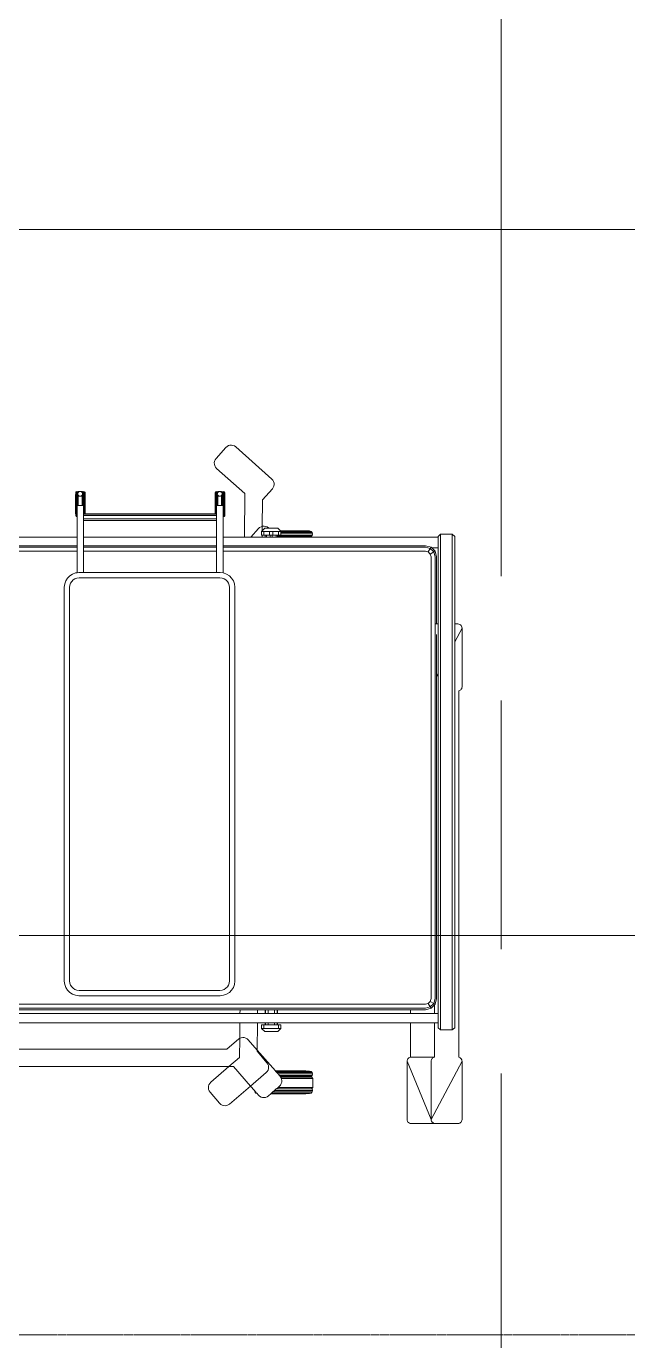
# Model space of a CAD drawing. Header units: millimetres. Extents: x -280308 to 6402717, y -14 to 2073074.
# Drawn here: x -32473 to -31167, y 553711 to 556564 of the extents above; entities that cross this region are included whole.
import ezdxf
from ezdxf.enums import TextEntityAlignment as Align

# ---------------------------------------------------------------- set-up
doc = ezdxf.new("R2010")
doc.units = ezdxf.units.MM
doc.linetypes.add('ACAD_ISO08W100', pattern=[36, 24, -3, 6, -3])
doc.linetypes.add('DASHED2', pattern=[0.375, 0.25, -0.125])
doc.layers.get('0').update_dxf_attribs({"lineweight": 0})
for name, color, linetype, lineweight in [('A-ANNOTATION', 144, 'Continuous', 0), ('A-FURN-EQPM', 177, 'Continuous', 0), ('A-Z22-T-Anno_Text', 152, 'Continuous', 9)]:
    doc.layers.add(name, color=color, linetype=linetype, lineweight=lineweight)
doc.layers.add('A-TEXT', color=254, linetype='Continuous')
doc.styles.get("Standard").update_dxf_attribs({"font": 'arial.ttf'})
doc.styles.add('TGF_A', font='arial.ttf')

# ---------------------------------------------------------------- blocks, each defined once
blk = doc.blocks.new('A$C872eac23')
at = {"color": 0, "linetype": 'ByBlock', "lineweight": -2}
for p, q in [((-0.4909, -2.1111), (-0.4909, -0.0817)), ((-0.4821, -2.1111), (-0.4821, -0.0817)), ((0.5013, -0.0817), (0.5013, -1.3546)), ((0.5101, -0.0817), (0.5101, -1.3546)), ((0.5133, -0.0817), (0.5133, -1.3546)), ((-0.5224, -0.4326), (-0.5224, -1.7081)), ((-0.5019, -0.4326), (-0.5019, -1.7083)), ((-0.4941, -0.4326), (-0.4941, -1.7084)), ((-0.6176, -0.543), (-0.6176, -1.6843)), ((0.5317, -1.3546), (0.5317, -1.1233)), ((-0.5795, -1.2092), (-0.5795, -1.6803)), ((-0.4603, -1.3447), (-0.4566, -1.3388)), ((-0.4566, -1.3388), (-0.4516, -1.3338)), ((-0.4516, -1.3338), (-0.4457, -1.3301)), ((-0.4457, -1.3301), (-0.439, -1.3277)), ((-0.4406, -1.3405), (-0.4444, -1.3429)), ((-0.4364, -1.3389), (-0.4406, -1.3405)), ((-0.439, -1.3277), (-0.4317, -1.3268)), ((-0.431, -1.3383), (-0.4364, -1.3389)), ((-0.4317, -1.3268), (0.4231, -1.3268)), ((0.4225, -1.3383), (-0.431, -1.3383)), ((0.4278, -1.3389), (0.4225, -1.3383)), ((0.4231, -1.3268), (0.4304, -1.3277)), ((0.432, -1.3405), (0.4278, -1.3389)), ((0.4304, -1.3277), (0.4371, -1.3301)), ((0.4358, -1.3429), (0.432, -1.3405)), ((0.4371, -1.3301), (0.443, -1.3338)), ((0.443, -1.3338), (0.448, -1.3388)), ((0.448, -1.3388), (0.4517, -1.3447)), ((-0.4636, -1.3587), (-0.4627, -1.3514)), ((-0.4636, -1.6652), (-0.4636, -1.3587)), ((-0.4627, -1.3514), (-0.4603, -1.3447)), ((-0.4514, -1.354), (-0.4521, -1.3593)), ((-0.4521, -1.3593), (-0.4521, -1.6646)), ((-0.4499, -1.3498), (-0.4514, -1.354)), ((-0.4475, -1.346), (-0.4499, -1.3498)), ((-0.4444, -1.3429), (-0.4475, -1.346)), ((0.4389, -1.346), (0.4358, -1.3429)), ((0.4413, -1.3498), (0.4389, -1.346)), ((0.4429, -1.354), (0.4413, -1.3498)), ((0.4435, -1.3593), (0.4429, -1.354)), ((0.4435, -1.6646), (0.4435, -1.3593)), ((0.4517, -1.3447), (0.4541, -1.3514)), ((0.4545, -1.3546), (0.4541, -1.3514)), ((0.4545, -1.3546), (0.455, -1.3587)), ((0.5013, -1.3546), (0.4545, -1.3546)), ((0.455, -1.3587), (0.455, -1.3687)), ((0.455, -1.6575), (0.455, -1.3687)), ((0.455, -1.3687), (0.5013, -1.3687)), ((0.5101, -1.3546), (0.5013, -1.3546)), ((0.5013, -1.6575), (0.5013, -1.3687)), ((0.5013, -1.3687), (0.5101, -1.3687)), ((0.5133, -1.3546), (0.5101, -1.3546)), ((0.5101, -1.6575), (0.5101, -1.3687)), ((0.5101, -1.3687), (0.5133, -1.3687)), ((0.5317, -1.3546), (0.5133, -1.3546)), ((0.5133, -1.6575), (0.5133, -1.3687)), ((0.5133, -1.3687), (0.5317, -1.3687)), ((0.5767, -1.3546), (0.5317, -1.3546)), ((0.5317, -1.6575), (0.5317, -1.3687)), ((0.5317, -1.3687), (0.5679, -1.3687)), ((0.5679, -1.3687), (0.5679, -1.6573)), ((0.5679, -1.3687), (0.5683, -1.3687)), ((0.5683, -1.3687), (0.5683, -1.6573)), ((0.5714, -1.3687), (0.5683, -1.3687)), ((0.5714, -1.3687), (0.5714, -1.6573)), ((0.5714, -1.3687), (0.5786, -1.3687)), ((0.577, -1.353), (0.5766, -1.3544)), ((0.5766, -1.3544), (0.5767, -1.3546)), ((0.5821, -1.3544), (0.5766, -1.3544)), ((0.582, -1.3546), (0.5767, -1.3546)), ((0.578, -1.352), (0.577, -1.353)), ((0.577, -1.353), (0.6302, -1.353)), ((0.5781, -1.352), (0.578, -1.352)), ((0.5793, -1.3517), (0.5781, -1.352)), ((0.5781, -1.352), (0.629, -1.352)), ((0.5786, -1.3687), (0.5786, -1.6573)), ((0.5786, -1.3687), (0.5818, -1.3687)), ((0.5828, -1.3517), (0.5793, -1.3517)), ((0.5818, -1.3687), (0.5818, -1.6573)), ((0.5818, -1.3687), (0.5822, -1.3687)), ((0.582, -1.3546), (0.5821, -1.3544)), ((0.5822, -1.3546), (0.582, -1.3546)), ((0.5821, -1.3544), (0.5822, -1.3544)), ((0.5822, -1.3544), (0.6306, -1.3543)), ((0.5822, -1.3544), (0.5822, -1.3546)), ((0.5822, -1.3546), (0.6005, -1.3546)), ((0.5822, -1.3697), (0.5822, -1.3687)), ((0.5822, -1.3687), (0.6005, -1.3687)), ((0.583, -1.3513), (0.5828, -1.3517)), ((0.5828, -1.3517), (0.6247, -1.3516)), ((0.6245, -1.3512), (0.583, -1.3513)), ((0.6005, -1.3546), (0.6005, -1.3557)), ((0.6005, -1.3557), (0.6005, -1.356)), ((0.6005, -1.3557), (0.6302, -1.3557)), ((0.6005, -1.356), (0.6005, -1.3572)), ((0.6005, -1.3572), (0.6005, -1.3654)), ((0.6189, -1.3572), (0.6005, -1.3572)), ((0.6005, -1.3654), (0.6005, -1.3667)), ((0.6189, -1.3654), (0.6005, -1.3654)), ((0.6005, -1.3667), (0.6005, -1.3669)), ((0.6005, -1.3667), (0.6253, -1.3667)), ((0.6005, -1.3669), (0.6005, -1.3673)), ((0.6005, -1.3669), (0.6253, -1.3669)), ((0.6005, -1.3673), (0.629, -1.3672)), ((0.6005, -1.3673), (0.6005, -1.3683)), ((0.6005, -1.3683), (0.6302, -1.3682)), ((0.6005, -1.3683), (0.6005, -1.3687)), ((0.6085, -1.3559), (0.6099, -1.3559)), ((0.6129, -1.3559), (0.6149, -1.3559)), ((0.617, -1.3559), (0.6191, -1.3559)), ((0.6189, -1.3572), (0.6227, -1.3571)), ((0.6228, -1.3655), (0.6189, -1.3654)), ((0.6271, -1.3559), (0.6205, -1.3559)), ((0.6205, -1.3613), (0.6206, -1.3603)), ((0.6206, -1.3623), (0.6205, -1.3613)), ((0.6206, -1.3603), (0.6209, -1.3593)), ((0.6209, -1.3633), (0.6206, -1.3623)), ((0.6209, -1.3593), (0.6214, -1.3584)), ((0.6214, -1.3642), (0.6209, -1.3633)), ((0.6214, -1.3584), (0.622, -1.3576)), ((0.6221, -1.3649), (0.6214, -1.3642)), ((0.622, -1.3576), (0.6227, -1.3571)), ((0.6228, -1.3655), (0.6221, -1.3649)), ((0.6227, -1.3571), (0.6228, -1.357)), ((0.6228, -1.357), (0.6237, -1.3565)), ((0.6228, -1.3656), (0.6228, -1.3655)), ((0.6237, -1.3661), (0.6228, -1.3656)), ((0.6237, -1.3565), (0.6247, -1.3562)), ((0.6247, -1.3663), (0.6237, -1.3661)), ((0.6247, -1.3516), (0.6245, -1.3512)), ((0.6247, -1.3516), (0.6277, -1.3516)), ((0.6247, -1.3562), (0.6257, -1.3561)), ((0.6257, -1.3664), (0.6247, -1.3663)), ((0.6253, -1.3667), (0.6253, -1.3669)), ((0.6253, -1.3667), (0.6301, -1.3667)), ((0.6253, -1.3669), (0.6278, -1.3669)), ((0.6257, -1.3561), (0.6267, -1.3562)), ((0.6257, -1.3561), (0.6257, -1.3561)), ((0.6257, -1.3664), (0.6267, -1.3663)), ((0.6267, -1.3562), (0.6277, -1.3565)), ((0.6277, -1.3661), (0.6267, -1.3663)), ((0.6287, -1.3559), (0.6275, -1.3559)), ((0.6277, -1.3516), (0.6278, -1.3516)), ((0.6277, -1.3516), (0.6277, -1.3516)), ((0.6277, -1.3565), (0.6286, -1.357)), ((0.6286, -1.3656), (0.6277, -1.3661)), ((0.6278, -1.3516), (0.629, -1.352)), ((0.6278, -1.3669), (0.629, -1.3672)), ((0.6288, -1.3572), (0.6286, -1.357)), ((0.6286, -1.3656), (0.6289, -1.3654)), ((0.6288, -1.3654), (0.6286, -1.3656)), ((0.6288, -1.3572), (0.6289, -1.3572)), ((0.6288, -1.3572), (0.6293, -1.3576)), ((0.6294, -1.3649), (0.6288, -1.3654)), ((0.6288, -1.3654), (0.6289, -1.3654)), ((0.6289, -1.3572), (0.6293, -1.3576)), ((0.6289, -1.3572), (0.631, -1.3572)), ((0.6289, -1.3654), (0.6304, -1.3654)), ((0.629, -1.352), (0.6292, -1.352)), ((0.629, -1.3672), (0.6292, -1.3672)), ((0.6291, -1.3559), (0.6297, -1.3559)), ((0.6292, -1.352), (0.6302, -1.353)), ((0.6292, -1.3672), (0.6302, -1.3682)), ((0.6293, -1.3576), (0.63, -1.3584)), ((0.63, -1.3641), (0.6294, -1.3649)), ((0.63, -1.3559), (0.6298, -1.3559)), ((0.6302, -1.3557), (0.63, -1.3559)), ((0.6301, -1.3559), (0.63, -1.3559)), ((0.6305, -1.3593), (0.63, -1.3584)), ((0.6305, -1.3633), (0.63, -1.3641)), ((0.631, -1.3572), (0.6301, -1.3559)), ((0.631, -1.3654), (0.6301, -1.3667)), ((0.6302, -1.353), (0.6306, -1.3543)), ((0.6306, -1.3543), (0.6302, -1.3557)), ((0.6302, -1.3682), (0.6306, -1.3696)), ((0.631, -1.3654), (0.6304, -1.3654)), ((0.6308, -1.3603), (0.6305, -1.3593)), ((0.6308, -1.3623), (0.6305, -1.3633)), ((0.6309, -1.3613), (0.6308, -1.3603)), ((0.6308, -1.3623), (0.6309, -1.3613)), ((0.631, -1.3572), (0.631, -1.3654)), ((0.5822, -1.3697), (0.6306, -1.3696)), ((0.5822, -1.3711), (0.5822, -1.3697)), ((0.5822, -1.3711), (0.6302, -1.371)), ((0.5822, -1.3721), (0.5822, -1.3711)), ((0.5822, -1.3721), (0.6291, -1.372)), ((0.5822, -1.3724), (0.5822, -1.3721)), ((0.5822, -1.6547), (0.5822, -1.3724)), ((0.5822, -1.3724), (0.583, -1.3724)), ((0.583, -1.3724), (0.583, -1.3725)), ((0.6246, -1.3724), (0.583, -1.3724)), ((0.583, -1.3725), (0.6245, -1.3725)), ((0.6246, -1.3724), (0.6245, -1.3725)), ((0.6246, -1.3724), (0.6277, -1.3724)), ((0.6278, -1.3723), (0.6277, -1.3724)), ((0.6279, -1.3724), (0.6278, -1.3723)), ((0.6291, -1.372), (0.6279, -1.3724)), ((0.6291, -1.372), (0.6292, -1.372)), ((0.6302, -1.371), (0.6292, -1.372)), ((0.6306, -1.3696), (0.6302, -1.371)), ((-0.6972, -1.664), (-0.673, -1.6432)), ((-0.673, -1.6432), (-0.6701, -1.6413)), ((-0.6701, -1.6413), (-0.6669, -1.64)), ((-0.6669, -1.64), (-0.6636, -1.6396)), ((-0.6636, -1.6396), (-0.6602, -1.6398)), ((-0.6602, -1.6398), (-0.657, -1.6408)), ((-0.657, -1.6408), (-0.654, -1.6425)), ((-0.654, -1.6425), (-0.6514, -1.6449)), ((-0.6514, -1.6449), (-0.6176, -1.6843)), ((0.5822, -1.655), (0.5822, -1.6547)), ((0.5822, -1.6547), (0.5828, -1.6547)), ((0.583, -1.6543), (0.5828, -1.6547)), ((0.5828, -1.6547), (0.6247, -1.6546)), ((0.6245, -1.6542), (0.583, -1.6543)), ((0.6247, -1.6546), (0.6245, -1.6542)), ((0.6247, -1.6546), (0.6277, -1.6546)), ((0.6277, -1.6546), (0.6278, -1.6546)), ((0.6277, -1.6546), (0.6277, -1.6546)), ((0.6278, -1.6546), (0.629, -1.655)), ((0.6837, -1.6552), (0.6867, -1.6536)), ((0.6867, -1.6536), (0.69, -1.6527)), ((0.69, -1.6527), (0.6933, -1.6525)), ((0.6933, -1.6525), (0.6967, -1.653)), ((0.6967, -1.653), (0.6999, -1.6543)), ((0.6999, -1.6543), (0.7028, -1.6563)), ((-0.7025, -1.6761), (-0.7023, -1.6728)), ((-0.702, -1.6794), (-0.7025, -1.6761)), ((-0.7023, -1.6728), (-0.7013, -1.6695)), ((-0.7008, -1.6827), (-0.702, -1.6794)), ((-0.7013, -1.6695), (-0.6996, -1.6665)), ((-0.6988, -1.6856), (-0.7008, -1.6827)), ((-0.6996, -1.6665), (-0.6972, -1.664)), ((-0.5795, -1.6803), (-0.5794, -1.6804)), ((-0.5794, -1.6804), (-0.5793, -1.6805)), ((-0.5794, -1.6804), (-0.5794, -1.6804)), ((-0.5793, -1.6805), (-0.5792, -1.6806)), ((-0.5792, -1.6806), (-0.5791, -1.6807)), ((-0.5792, -1.6806), (-0.5792, -1.6806)), ((-0.5791, -1.6807), (-0.5581, -1.7047)), ((-0.5791, -1.6807), (-0.5791, -1.6807)), ((-0.4627, -1.6725), (-0.4636, -1.6652)), ((-0.4603, -1.6793), (-0.4627, -1.6725)), ((-0.4566, -1.6852), (-0.4603, -1.6793)), ((-0.4521, -1.6646), (-0.4514, -1.6699)), ((-0.4514, -1.6699), (-0.4499, -1.6742)), ((-0.4499, -1.6742), (-0.4475, -1.6779)), ((-0.4475, -1.6779), (-0.4444, -1.6811)), ((-0.4444, -1.6811), (-0.4406, -1.6835)), ((0.432, -1.6835), (0.4358, -1.6811)), ((0.4358, -1.6811), (0.4389, -1.6779)), ((0.4389, -1.6779), (0.4413, -1.6742)), ((0.4413, -1.6742), (0.4429, -1.6699)), ((0.4429, -1.6699), (0.4435, -1.6646)), ((0.4517, -1.6793), (0.448, -1.6852)), ((0.4541, -1.6725), (0.4517, -1.6793)), ((0.4541, -1.6725), (0.4542, -1.6716)), ((0.455, -1.6652), (0.4542, -1.6716)), ((0.4542, -1.6716), (0.5013, -1.6716)), ((0.455, -1.6575), (0.455, -1.6652)), ((0.5013, -1.6575), (0.455, -1.6575)), ((0.5101, -1.6575), (0.5013, -1.6575)), ((0.5013, -2.1111), (0.5013, -1.6716)), ((0.5013, -1.6716), (0.5101, -1.6716)), ((0.5133, -1.6575), (0.5101, -1.6575)), ((0.5101, -2.1111), (0.5101, -1.6716)), ((0.5101, -1.6716), (0.5133, -1.6716)), ((0.5317, -1.6575), (0.5133, -1.6575)), ((0.5133, -2.1111), (0.5133, -1.6716)), ((0.5133, -1.6716), (0.5317, -1.6716)), ((0.5766, -1.6575), (0.5317, -1.6575)), ((0.5317, -1.7181), (0.5317, -1.6716)), ((0.5769, -1.6716), (0.5317, -1.6716)), ((0.5679, -1.6573), (0.5683, -1.6573)), ((0.5714, -1.6573), (0.5683, -1.6573)), ((0.5714, -1.6573), (0.5766, -1.6573)), ((0.5766, -1.6573), (0.5766, -1.6574)), ((0.5766, -1.6573), (0.5786, -1.6573)), ((0.5766, -1.6574), (0.5766, -1.6575)), ((0.5766, -1.6574), (0.5821, -1.6574)), ((0.5821, -1.6575), (0.5766, -1.6575)), ((0.5769, -1.6716), (0.5766, -1.6727)), ((0.5766, -1.6727), (0.6306, -1.6726)), ((0.5766, -1.6727), (0.577, -1.6741)), ((0.5769, -1.6716), (0.6005, -1.6716)), ((0.577, -1.6741), (0.6302, -1.674)), ((0.577, -1.6741), (0.578, -1.6751)), ((0.5782, -1.6751), (0.578, -1.6751)), ((0.5782, -1.6751), (0.6291, -1.675)), ((0.5782, -1.6751), (0.5794, -1.6754)), ((0.5818, -1.6573), (0.5786, -1.6573)), ((0.5794, -1.6754), (0.583, -1.6754)), ((0.5818, -1.6573), (0.5822, -1.6573)), ((0.5821, -1.6575), (0.5821, -1.6574)), ((0.5821, -1.6574), (0.5822, -1.6574)), ((0.5822, -1.6575), (0.5821, -1.6575)), ((0.5822, -1.656), (0.5822, -1.655)), ((0.5822, -1.655), (0.629, -1.655)), ((0.5822, -1.6573), (0.5822, -1.656)), ((0.5822, -1.656), (0.6302, -1.656)), ((0.5822, -1.6574), (0.6306, -1.6573)), ((0.5822, -1.6574), (0.5822, -1.6575)), ((0.5822, -1.6575), (0.6005, -1.6575)), ((0.583, -1.6754), (0.583, -1.6756)), ((0.583, -1.6754), (0.6246, -1.6754)), ((0.583, -1.6756), (0.6245, -1.6755)), ((0.6005, -1.6575), (0.6005, -1.6587)), ((0.6005, -1.6587), (0.6005, -1.659)), ((0.6005, -1.6587), (0.6302, -1.6587)), ((0.6005, -1.659), (0.6005, -1.6602)), ((0.6005, -1.6602), (0.6005, -1.6685)), ((0.6189, -1.6602), (0.6005, -1.6602)), ((0.6189, -1.6684), (0.6005, -1.6685)), ((0.6005, -1.6685), (0.6005, -1.6697)), ((0.6005, -1.6697), (0.6005, -1.6699)), ((0.6005, -1.6697), (0.6253, -1.6697)), ((0.6005, -1.6699), (0.6005, -1.6703)), ((0.6005, -1.6699), (0.6253, -1.6699)), ((0.6005, -1.6703), (0.6005, -1.6713)), ((0.6005, -1.6703), (0.629, -1.6703)), ((0.6005, -1.6713), (0.6005, -1.6716)), ((0.6005, -1.6713), (0.6302, -1.6713)), ((0.6085, -1.659), (0.6099, -1.659)), ((0.6129, -1.659), (0.6149, -1.659)), ((0.617, -1.6589), (0.6191, -1.6589)), ((0.6189, -1.6602), (0.6227, -1.6601)), ((0.6228, -1.6685), (0.6189, -1.6684)), ((0.6271, -1.6589), (0.6205, -1.6589)), ((0.6205, -1.6643), (0.6206, -1.6633)), ((0.6206, -1.6653), (0.6205, -1.6643)), ((0.6206, -1.6633), (0.6209, -1.6623)), ((0.6209, -1.6663), (0.6206, -1.6653)), ((0.6209, -1.6623), (0.6214, -1.6614)), ((0.6214, -1.6672), (0.6209, -1.6663)), ((0.6214, -1.6614), (0.622, -1.6606)), ((0.6221, -1.668), (0.6214, -1.6672)), ((0.622, -1.6606), (0.6227, -1.6601)), ((0.6228, -1.6685), (0.6221, -1.668)), ((0.6227, -1.6601), (0.6228, -1.66)), ((0.6228, -1.66), (0.6237, -1.6595)), ((0.6228, -1.6686), (0.6228, -1.6685)), ((0.6237, -1.6691), (0.6228, -1.6686)), ((0.6237, -1.6595), (0.6247, -1.6592)), ((0.6247, -1.6694), (0.6237, -1.6691)), ((0.6246, -1.6754), (0.6245, -1.6755)), ((0.6246, -1.6754), (0.6279, -1.6754)), ((0.6247, -1.6592), (0.6257, -1.6591)), ((0.6257, -1.6695), (0.6247, -1.6694)), ((0.6253, -1.6697), (0.6253, -1.6699)), ((0.6253, -1.6697), (0.6301, -1.6697)), ((0.6253, -1.6699), (0.6277, -1.6699)), ((0.6257, -1.6591), (0.6267, -1.6592)), ((0.6257, -1.6591), (0.6257, -1.6591)), ((0.6257, -1.6695), (0.6267, -1.6694)), ((0.6263, -1.719), (0.6811, -1.6576)), ((0.6267, -1.6592), (0.6277, -1.6595)), ((0.6277, -1.6691), (0.6267, -1.6694)), ((0.6287, -1.6589), (0.6275, -1.6589)), ((0.6277, -1.6595), (0.6286, -1.66)), ((0.6286, -1.6686), (0.6277, -1.6691)), ((0.6278, -1.6699), (0.6277, -1.6699)), ((0.6278, -1.6699), (0.6278, -1.6699)), ((0.6278, -1.6699), (0.629, -1.6703)), ((0.6291, -1.675), (0.6279, -1.6754)), ((0.6288, -1.6602), (0.6286, -1.66)), ((0.6286, -1.6686), (0.6289, -1.6684)), ((0.6288, -1.6684), (0.6286, -1.6686)), ((0.6288, -1.6602), (0.6289, -1.6602)), ((0.6288, -1.6602), (0.6293, -1.6606)), ((0.6294, -1.6679), (0.6288, -1.6684)), ((0.6288, -1.6684), (0.6289, -1.6684)), ((0.6289, -1.6602), (0.6293, -1.6606)), ((0.6289, -1.6602), (0.631, -1.6602)), ((0.6289, -1.6684), (0.6304, -1.6684)), ((0.6292, -1.655), (0.629, -1.655)), ((0.629, -1.6703), (0.6292, -1.6703)), ((0.6291, -1.6589), (0.6297, -1.6589)), ((0.6292, -1.675), (0.6291, -1.675)), ((0.6292, -1.655), (0.6302, -1.656)), ((0.6292, -1.6703), (0.6302, -1.6713)), ((0.6302, -1.674), (0.6292, -1.675)), ((0.6293, -1.6606), (0.63, -1.6614)), ((0.63, -1.6672), (0.6294, -1.6679)), ((0.63, -1.6589), (0.6298, -1.6589)), ((0.6302, -1.6587), (0.63, -1.6589)), ((0.6301, -1.6589), (0.63, -1.6589)), ((0.6305, -1.6623), (0.63, -1.6614)), ((0.6305, -1.6663), (0.63, -1.6672)), ((0.631, -1.6602), (0.6301, -1.6589)), ((0.631, -1.6684), (0.6301, -1.6697)), ((0.6302, -1.656), (0.6306, -1.6573)), ((0.6306, -1.6573), (0.6302, -1.6587)), ((0.6302, -1.6713), (0.6306, -1.6726)), ((0.6306, -1.6726), (0.6302, -1.674)), ((0.631, -1.6684), (0.6304, -1.6684)), ((0.6308, -1.6633), (0.6305, -1.6623)), ((0.6308, -1.6653), (0.6305, -1.6663)), ((0.6309, -1.6643), (0.6308, -1.6633)), ((0.6308, -1.6653), (0.6309, -1.6643)), ((0.631, -1.6602), (0.631, -1.6684)), ((0.6811, -1.6576), (0.6837, -1.6552)), ((0.7028, -1.6563), (0.7265, -1.6775)), ((0.7265, -1.6775), (0.7288, -1.6801)), ((0.7288, -1.6801), (0.7305, -1.6831)), ((0.7305, -1.6831), (0.7314, -1.6864)), ((-0.6598, -1.731), (-0.6988, -1.6856)), ((-0.6598, -1.731), (-0.6176, -1.6941)), ((-0.6176, -1.6843), (-0.5978, -1.7074)), ((-0.6176, -1.6941), (-0.6176, -1.6843)), ((-0.5978, -1.7074), (-0.556, -1.7078)), ((-0.5581, -1.7047), (-0.5561, -1.7076)), ((-0.5561, -1.7076), (-0.556, -1.7078)), ((-0.5224, -1.7081), (-0.556, -1.7078)), ((-0.556, -1.7078), (-0.5549, -1.7108)), ((-0.5549, -1.7108), (-0.5544, -1.7141)), ((-0.5224, -1.7081), (-0.5224, -1.7462)), ((-0.5019, -1.7083), (-0.4941, -1.7084)), ((-0.5019, -1.7083), (-0.5019, -1.7464)), ((-0.4941, -1.7084), (-0.4941, -1.7465)), ((-0.4516, -1.6901), (-0.4566, -1.6852)), ((-0.4457, -1.6939), (-0.4516, -1.6901)), ((-0.439, -1.6963), (-0.4457, -1.6939)), ((-0.4406, -1.6835), (-0.4364, -1.685)), ((-0.4317, -1.6971), (-0.439, -1.6963)), ((-0.4364, -1.685), (-0.431, -1.6856)), ((0.4231, -1.6971), (-0.4317, -1.6971)), ((-0.431, -1.6856), (0.4225, -1.6856)), ((0.4225, -1.6856), (0.4278, -1.685)), ((0.4304, -1.6963), (0.4231, -1.6971)), ((0.4278, -1.685), (0.432, -1.6835)), ((0.4371, -1.6939), (0.4304, -1.6963)), ((0.443, -1.6901), (0.4371, -1.6939)), ((0.448, -1.6852), (0.443, -1.6901)), ((0.7277, -1.6992), (0.658, -1.7773)), ((0.7298, -1.6963), (0.7277, -1.6992)), ((0.7311, -1.6931), (0.7298, -1.6963)), ((0.7316, -1.6898), (0.7311, -1.6931)), ((0.7314, -1.6864), (0.7316, -1.6898)), ((-0.6749, -1.7426), (-0.6726, -1.7403)), ((-0.6726, -1.7403), (-0.6695, -1.7395)), ((-0.6726, -1.7421), (-0.6695, -1.7395)), ((-0.6726, -1.7403), (-0.6726, -1.7421)), ((-0.6695, -1.7395), (-0.6598, -1.731)), ((-0.6306, -1.7651), (-0.6598, -1.731)), ((-0.5596, -1.7263), (-0.5817, -1.7456)), ((-0.5572, -1.7237), (-0.5596, -1.7263)), ((-0.5555, -1.7207), (-0.5572, -1.7237)), ((-0.5546, -1.7175), (-0.5555, -1.7207)), ((-0.5544, -1.7141), (-0.5546, -1.7175)), ((0.5317, -1.7181), (0.6263, -1.719)), ((0.5317, -1.7319), (0.5317, -1.7181)), ((0.5317, -1.7319), (0.5504, -1.7483)), ((0.5317, -1.7563), (0.5317, -1.7319)), ((-0.6848, -1.7605), (-0.6846, -1.7571)), ((-0.6843, -1.7638), (-0.6848, -1.7605)), ((-0.6846, -1.7571), (-0.6836, -1.7539)), ((-0.683, -1.767), (-0.6843, -1.7638)), ((-0.6836, -1.7539), (-0.6819, -1.7509)), ((-0.681, -1.7699), (-0.683, -1.767)), ((-0.6819, -1.7509), (-0.6796, -1.7483)), ((-0.6796, -1.7483), (-0.6754, -1.7447)), ((-0.6754, -1.7447), (-0.6749, -1.7426)), ((-0.6754, -1.7447), (-0.6749, -1.7442)), ((-0.6749, -1.7442), (-0.6726, -1.7421)), ((-0.6749, -1.7426), (-0.6749, -1.7442)), ((-0.628, -1.7675), (-0.6306, -1.7651)), ((-0.625, -1.7692), (-0.628, -1.7675)), ((-0.5817, -1.7456), (-0.6268, -1.7851)), ((-0.6119, -1.7687), (-0.6151, -1.77)), ((-0.609, -1.7667), (-0.6119, -1.7687)), ((-0.5848, -1.746), (-0.609, -1.7667)), ((-0.5847, -1.7459), (-0.5848, -1.746)), ((-0.5848, -1.746), (-0.5848, -1.746)), ((-0.5846, -1.7458), (-0.5847, -1.7459)), ((-0.5847, -1.7459), (-0.5847, -1.7459)), ((-0.5845, -1.7457), (-0.5846, -1.7458)), ((-0.5844, -1.7456), (-0.5845, -1.7457)), ((-0.5845, -1.7457), (-0.5845, -1.7457)), ((-0.5817, -1.7456), (-0.5844, -1.7456)), ((-0.5817, -1.7456), (-0.5224, -1.7462)), ((-0.5348, -1.7551), (-0.5416, -1.762)), ((-0.5416, -1.762), (-0.5416, -1.7903)), ((-0.5267, -1.7551), (-0.5348, -1.7551)), ((-0.5348, -1.7551), (-0.5348, -1.76)), ((-0.5267, -1.76), (-0.5348, -1.76)), ((-0.5348, -1.76), (-0.5348, -1.7922)), ((-0.5267, -1.7551), (-0.5267, -1.76)), ((-0.5267, -1.7626), (-0.5267, -1.76)), ((-0.5224, -1.7626), (-0.5267, -1.7626)), ((-0.5267, -1.7626), (-0.5267, -1.7634)), ((-0.5267, -1.7634), (-0.5224, -1.7634)), ((-0.5267, -1.7694), (-0.5267, -1.7634)), ((-0.5224, -1.7462), (-0.5224, -1.7626)), ((-0.5224, -1.7626), (-0.5224, -1.7634)), ((-0.5224, -1.7634), (-0.5224, -1.7694)), ((-0.5019, -1.7464), (-0.4941, -1.7465)), ((-0.5019, -1.7464), (-0.5019, -1.7626)), ((-0.4941, -1.7626), (-0.5019, -1.7626)), ((-0.5019, -1.7634), (-0.5019, -1.7626)), ((-0.5019, -1.7634), (-0.4941, -1.7634)), ((-0.5019, -1.7694), (-0.5019, -1.7634)), ((-0.4941, -1.7465), (-0.4941, -1.7626)), ((-0.4941, -1.7626), (-0.4941, -1.7634)), ((-0.4941, -1.7634), (-0.4941, -1.7694)), ((0.5363, -1.7563), (0.5317, -1.7563)), ((0.5317, -1.7626), (0.5317, -1.7563)), ((0.5363, -1.7626), (0.5317, -1.7626)), ((0.5317, -1.7658), (0.5317, -1.7626)), ((0.5317, -1.7658), (0.5363, -1.7658)), ((0.5317, -1.7738), (0.5317, -1.7658)), ((0.5444, -1.7551), (0.5363, -1.7551)), ((0.5363, -1.7563), (0.5363, -1.7551)), ((0.5363, -1.76), (0.5363, -1.7563)), ((0.5363, -1.76), (0.5363, -1.7626)), ((0.5363, -1.76), (0.5444, -1.76)), ((0.5363, -1.7626), (0.5363, -1.7658)), ((0.5363, -1.7725), (0.5363, -1.7658)), ((0.5456, -1.7564), (0.5444, -1.7551)), ((0.5444, -1.7551), (0.5444, -1.76)), ((0.5444, -1.76), (0.5444, -1.7725)), ((0.5511, -1.762), (0.5456, -1.7564)), ((0.5552, -1.7565), (0.5456, -1.7564)), ((0.5504, -1.7483), (0.5528, -1.7509)), ((0.5511, -1.7708), (0.5511, -1.762)), ((0.5539, -1.767), (0.5519, -1.7699)), ((0.5528, -1.7509), (0.5545, -1.7539)), ((0.5551, -1.7638), (0.5539, -1.767)), ((0.5545, -1.7539), (0.5552, -1.7565)), ((0.5556, -1.7605), (0.5551, -1.7638)), ((0.5552, -1.7565), (0.6122, -1.757)), ((0.5552, -1.7565), (0.5554, -1.7571)), ((0.5554, -1.7571), (0.5556, -1.7605)), ((0.6122, -1.757), (0.6126, -1.7574)), ((0.6364, -1.7786), (0.6126, -1.7574)), ((-0.6766, -1.775), (-0.681, -1.7699)), ((-0.6758, -1.7759), (-0.6766, -1.775)), ((-0.6766, -1.775), (-0.6766, -1.851)), ((-0.6749, -1.7769), (-0.6758, -1.7759)), ((-0.6758, -1.8514), (-0.6758, -1.7759)), ((-0.6726, -1.7796), (-0.6749, -1.7769)), ((-0.6749, -1.8627), (-0.6749, -1.7769)), ((-0.6693, -1.7833), (-0.6726, -1.7796)), ((-0.6726, -1.8651), (-0.6726, -1.7796)), ((-0.6661, -1.7869), (-0.6693, -1.7833)), ((-0.6693, -1.7833), (-0.6693, -1.866)), ((-0.6656, -1.7875), (-0.6661, -1.7869)), ((-0.6661, -1.7869), (-0.6661, -1.8651)), ((-0.6627, -1.7909), (-0.6656, -1.7875)), ((-0.6656, -1.7912), (-0.6656, -1.7878)), ((-0.6601, -1.7938), (-0.6627, -1.7909)), ((-0.6627, -1.7909), (-0.6627, -1.8661)), ((-0.6575, -1.7962), (-0.6601, -1.7938)), ((-0.6545, -1.7979), (-0.6575, -1.7962)), ((-0.6414, -1.7973), (-0.6434, -1.7981)), ((-0.6404, -1.7967), (-0.6414, -1.7973)), ((-0.6399, -1.7963), (-0.6404, -1.7967)), ((-0.6404, -1.8528), (-0.6404, -1.7967)), ((-0.6391, -1.7957), (-0.6399, -1.7963)), ((-0.6399, -1.8528), (-0.6399, -1.7963)), ((-0.6384, -1.7953), (-0.6391, -1.7957)), ((-0.6391, -1.8627), (-0.6391, -1.7957)), ((-0.6367, -1.7938), (-0.6384, -1.7953)), ((-0.6335, -1.791), (-0.6367, -1.7938)), ((-0.6367, -1.8651), (-0.6367, -1.7938)), ((-0.6303, -1.7882), (-0.6335, -1.791)), ((-0.6335, -1.791), (-0.6335, -1.866)), ((-0.6279, -1.7861), (-0.6303, -1.7882)), ((-0.6303, -1.7882), (-0.6303, -1.8651)), ((-0.6271, -1.7854), (-0.6279, -1.7861)), ((-0.6279, -1.7861), (-0.6279, -1.8627)), ((-0.6268, -1.7851), (-0.6271, -1.7854)), ((-0.6271, -1.7854), (-0.6271, -1.8511)), ((-0.6268, -1.851), (-0.6268, -1.7851)), ((-0.6218, -1.7702), (-0.625, -1.7692)), ((-0.6185, -1.7704), (-0.6218, -1.7702)), ((-0.6151, -1.77), (-0.6185, -1.7704)), ((-0.5348, -1.7971), (-0.5416, -1.7903)), ((-0.5267, -1.7922), (-0.5348, -1.7922)), ((-0.5348, -1.7971), (-0.5348, -1.7922)), ((-0.5267, -1.7971), (-0.5348, -1.7971)), ((-0.5224, -1.7694), (-0.5267, -1.7694)), ((-0.5267, -1.7694), (-0.5267, -1.7829)), ((-0.5224, -1.7829), (-0.5267, -1.7829)), ((-0.5267, -1.7829), (-0.5267, -1.7888)), ((-0.5224, -1.7888), (-0.5267, -1.7888)), ((-0.5267, -1.7888), (-0.5267, -1.7896)), ((-0.5224, -1.7896), (-0.5267, -1.7896)), ((-0.5267, -1.7922), (-0.5267, -1.7896)), ((-0.5267, -1.7922), (-0.5267, -1.7971)), ((-0.5224, -1.7694), (-0.5224, -1.7829)), ((-0.5224, -1.7829), (-0.5224, -1.7888)), ((-0.5224, -1.7888), (-0.5224, -1.7896)), ((-0.5224, -1.7896), (-0.5224, -2.0781)), ((-0.4941, -1.7694), (-0.5019, -1.7694)), ((-0.5019, -1.7829), (-0.5019, -1.7694)), ((-0.4941, -1.7829), (-0.5019, -1.7829)), ((-0.5019, -1.7888), (-0.5019, -1.7829)), ((-0.4941, -1.7888), (-0.5019, -1.7888)), ((-0.5019, -1.7896), (-0.5019, -1.7888)), ((-0.4941, -1.7896), (-0.5019, -1.7896)), ((-0.5019, -1.7896), (-0.5019, -2.0781)), ((-0.4941, -1.7694), (-0.4941, -1.7829)), ((-0.4941, -1.7829), (-0.4941, -1.7888)), ((-0.4941, -1.7888), (-0.4941, -1.7896)), ((-0.4941, -1.7896), (-0.4941, -2.0781)), ((0.5317, -1.7738), (0.5363, -1.7738)), ((0.5317, -1.7785), (0.5317, -1.7738)), ((0.5317, -1.7785), (0.5363, -1.7785)), ((0.5317, -1.7865), (0.5317, -1.7785)), ((0.5317, -1.7865), (0.5363, -1.7865)), ((0.5317, -1.7896), (0.5317, -1.7865)), ((0.5317, -1.7896), (0.5346, -1.7896)), ((0.5317, -1.7929), (0.5317, -1.7896)), ((0.5319, -1.7928), (0.5317, -1.7929)), ((0.5317, -1.7929), (0.5317, -1.8641)), ((0.5324, -1.7922), (0.5319, -1.7928)), ((0.5319, -1.8528), (0.5319, -1.7928)), ((0.5333, -1.7912), (0.5324, -1.7922)), ((0.5324, -1.7922), (0.5324, -1.8528)), ((0.5346, -1.7896), (0.5333, -1.7912)), ((0.5333, -1.7912), (0.5333, -1.8627)), ((0.5346, -1.7896), (0.5356, -1.7896)), ((0.5356, -1.7896), (0.5363, -1.7896)), ((0.5356, -1.7896), (0.5356, -1.8651)), ((0.5363, -1.7725), (0.5444, -1.7725)), ((0.5363, -1.7738), (0.5363, -1.7725)), ((0.5363, -1.7785), (0.5363, -1.7738)), ((0.5363, -1.7798), (0.5363, -1.7785)), ((0.5363, -1.7798), (0.5444, -1.7798)), ((0.5363, -1.7865), (0.5363, -1.7798)), ((0.5363, -1.7865), (0.5363, -1.7896)), ((0.5363, -1.7896), (0.5363, -1.7922)), ((0.5363, -1.7922), (0.5444, -1.7922)), ((0.5363, -1.7922), (0.5363, -1.7971)), ((0.5363, -1.7971), (0.5388, -1.7971)), ((0.5388, -1.7971), (0.542, -1.7971)), ((0.5388, -1.866), (0.5388, -1.7971)), ((0.542, -1.7971), (0.5444, -1.7971)), ((0.542, -1.8651), (0.542, -1.7971)), ((0.5444, -1.7798), (0.5444, -1.7725)), ((0.5444, -1.7798), (0.5444, -1.7922)), ((0.5444, -1.7959), (0.5444, -1.7922)), ((0.5444, -1.7971), (0.5444, -1.7959)), ((0.5444, -1.7971), (0.5452, -1.7962)), ((0.5444, -1.7971), (0.5444, -1.7971)), ((0.5444, -1.7971), (0.5444, -1.8027)), ((0.5452, -1.7962), (0.5455, -1.7959)), ((0.5452, -1.7962), (0.5452, -1.8511)), ((0.5455, -1.7959), (0.5511, -1.7903)), ((0.5455, -1.851), (0.5455, -1.7959)), ((0.5519, -1.7699), (0.5511, -1.7708)), ((0.5511, -1.7903), (0.5511, -1.7708)), ((0.6393, -1.7806), (0.6364, -1.7786)), ((0.6424, -1.7819), (0.6393, -1.7806)), ((0.6458, -1.7825), (0.6424, -1.7819)), ((0.6491, -1.7823), (0.6458, -1.7825)), ((0.6524, -1.7813), (0.6491, -1.7823)), ((0.6554, -1.7797), (0.6524, -1.7813)), ((0.658, -1.7773), (0.6554, -1.7797)), ((-0.6512, -1.7988), (-0.6545, -1.7979)), ((-0.6479, -1.7991), (-0.6512, -1.7988)), ((-0.6445, -1.7986), (-0.6479, -1.7991)), ((-0.6434, -1.7981), (-0.6445, -1.7986)), ((-0.6434, -1.7981), (-0.6434, -1.8661)), ((0.5444, -1.8627), (0.5444, -1.8027)), ((-0.6766, -1.851), (-0.6758, -1.8514)), ((-0.6758, -1.8595), (-0.6758, -1.8514)), ((-0.6404, -1.8528), (-0.6399, -1.8528)), ((-0.6404, -1.864), (-0.6404, -1.8528)), ((-0.6399, -1.8595), (-0.6399, -1.8528)), ((-0.6271, -1.8511), (-0.6268, -1.851)), ((-0.6271, -1.8511), (-0.6271, -1.8595)), ((0.5319, -1.8528), (0.5324, -1.8528)), ((0.5319, -1.864), (0.5319, -1.8528)), ((0.5324, -1.8595), (0.5324, -1.8528)), ((0.5452, -1.8511), (0.5455, -1.851)), ((0.5452, -1.8511), (0.5452, -1.8595)), ((-0.6758, -1.8595), (-0.6749, -1.8627)), ((-0.6749, -1.8627), (-0.6726, -1.8651)), ((-0.6726, -1.8651), (-0.6693, -1.866)), ((-0.6693, -1.866), (-0.6661, -1.8651)), ((-0.6661, -1.8651), (-0.6653, -1.8643)), ((-0.6654, -1.8642), (-0.6653, -1.8643)), ((-0.6653, -1.8643), (-0.6627, -1.8661)), ((-0.6627, -1.8661), (-0.6434, -1.8661)), ((-0.6434, -1.8661), (-0.6404, -1.864)), ((-0.6399, -1.8595), (-0.6391, -1.8627)), ((-0.6391, -1.8627), (-0.6367, -1.8651)), ((-0.6367, -1.8651), (-0.6335, -1.866)), ((-0.6335, -1.866), (-0.6303, -1.8651)), ((-0.6303, -1.8651), (-0.6279, -1.8627)), ((-0.6279, -1.8627), (-0.6271, -1.8595)), ((0.5317, -1.8641), (0.5319, -1.864)), ((0.5317, -1.8641), (0.5317, -2.1382)), ((0.5324, -1.8595), (0.5333, -1.8627)), ((0.5333, -1.8627), (0.5356, -1.8651)), ((0.5356, -1.8651), (0.5388, -1.866)), ((0.5388, -1.866), (0.542, -1.8651)), ((0.542, -1.8651), (0.5444, -1.8627)), ((0.5444, -1.8627), (0.5452, -1.8595)), ((-0.7409, -2.0779), (-0.7411, -2.0799)), ((-0.7411, -2.0799), (-0.7411, -2.1321)), ((-0.7402, -2.076), (-0.7409, -2.0779)), ((-0.7392, -2.0744), (-0.7402, -2.076)), ((-0.7378, -2.073), (-0.7392, -2.0744)), ((-0.7362, -2.0719), (-0.7378, -2.073)), ((-0.7343, -2.0713), (-0.7362, -2.0719)), ((-0.7323, -2.071), (-0.7343, -2.0713)), ((-0.6059, -2.071), (-0.7323, -2.1233)), ((-0.6059, -2.071), (-0.7323, -2.071)), ((-0.6042, -2.0712), (-0.6059, -2.071)), ((-0.6025, -2.0717), (-0.6042, -2.0712)), ((-0.601, -2.0725), (-0.6025, -2.0717)), ((-0.5997, -2.0736), (-0.601, -2.0725)), ((-0.5986, -2.0749), (-0.5997, -2.0736)), ((-0.5978, -2.0764), (-0.5986, -2.0749)), ((-0.5973, -2.0781), (-0.5978, -2.0764)), ((-0.5973, -2.1303), (-0.5973, -2.0781)), ((-0.5224, -2.0781), (-0.5973, -2.0781)), ((-0.5224, -2.0781), (-0.5224, -2.1303)), ((-0.4941, -2.0781), (-0.5019, -2.0781)), ((-0.5019, -2.1303), (-0.5019, -2.0781)), ((-0.4941, -2.1111), (-0.4941, -2.0781)), ((-0.4941, -2.1111), (-0.4909, -2.1232)), ((-0.4909, -2.1111), (-0.4881, -2.1215)), ((-0.4821, -2.1111), (-0.4805, -2.1171)), ((0.4996, -2.1171), (0.5013, -2.1111)), ((0.5073, -2.1215), (0.5101, -2.1111)), ((0.5101, -2.1232), (0.5133, -2.1111)), ((-0.7411, -2.1321), (-0.7409, -2.1301)), ((-0.7411, -2.1814), (-0.7411, -2.1321)), ((-0.7409, -2.1301), (-0.7402, -2.1283)), ((-0.7402, -2.1283), (-0.7392, -2.1266)), ((-0.7392, -2.1266), (-0.7378, -2.1252)), ((-0.7378, -2.1252), (-0.7362, -2.1242)), ((-0.7362, -2.1242), (-0.7343, -2.1235)), ((-0.7343, -2.1235), (-0.7323, -2.1233)), ((-0.7323, -2.1233), (-0.6059, -2.1233)), ((-0.6059, -2.1903), (-0.7323, -2.1233)), ((-0.6059, -2.1233), (-0.6042, -2.1235)), ((-0.6042, -2.1235), (-0.6025, -2.124)), ((-0.6025, -2.124), (-0.601, -2.1248)), ((-0.601, -2.1248), (-0.5997, -2.1259)), ((-0.5997, -2.1259), (-0.5986, -2.1272)), ((-0.5986, -2.1272), (-0.5978, -2.1287)), ((-0.5978, -2.1287), (-0.5973, -2.1303)), ((-0.5973, -2.1303), (-0.5224, -2.1303)), ((-0.5378, -2.1439), (-0.5333, -2.1382)), ((-0.5333, -2.1382), (-0.5224, -2.1382)), ((-0.5224, -2.1303), (-0.5224, -2.1382)), ((-0.5224, -2.1382), (-0.5019, -2.1382)), ((-0.5019, -2.1303), (-0.4837, -2.1303)), ((-0.5019, -2.1382), (-0.5019, -2.1303)), ((-0.5019, -2.1382), (0.2351, -2.1382)), ((-0.4909, -2.1232), (-0.4881, -2.1215)), ((-0.4909, -2.1232), (-0.4837, -2.1303)), ((-0.4881, -2.1215), (-0.4805, -2.1171)), ((-0.4881, -2.1215), (-0.4805, -2.1292)), ((-0.4837, -2.1303), (-0.4821, -2.132)), ((-0.4821, -2.132), (-0.4805, -2.1292)), ((-0.4821, -2.132), (-0.47, -2.1352)), ((-0.4805, -2.1171), (-0.476, -2.1215)), ((-0.4805, -2.1292), (-0.476, -2.1215)), ((-0.4805, -2.1292), (-0.47, -2.132)), ((-0.476, -2.1215), (-0.47, -2.1232)), ((-0.47, -2.1232), (0.4892, -2.1232)), ((-0.47, -2.132), (0.4892, -2.132)), ((-0.47, -2.1352), (0.2295, -2.1352)), ((0.2351, -2.1382), (0.2295, -2.1352)), ((0.2295, -2.1352), (0.3208, -2.1352)), ((0.2351, -2.1382), (0.3433, -2.1382)), ((0.3433, -2.1333), (0.3433, -2.1352)), ((0.3433, -2.1352), (0.4892, -2.1352)), ((0.3433, -2.1352), (0.3433, -2.1382)), ((0.3433, -2.1382), (0.5084, -2.1382)), ((0.4892, -2.1232), (0.4952, -2.1215)), ((0.4892, -2.132), (0.4996, -2.1292)), ((0.4892, -2.1352), (0.5013, -2.132)), ((0.4952, -2.1215), (0.4996, -2.1171)), ((0.4996, -2.1292), (0.4952, -2.1215)), ((0.5073, -2.1215), (0.4996, -2.1171)), ((0.4996, -2.1292), (0.5073, -2.1215)), ((0.5013, -2.132), (0.4996, -2.1292)), ((0.5013, -2.132), (0.5084, -2.1248)), ((0.5101, -2.1232), (0.5073, -2.1215)), ((0.5084, -2.1248), (0.5101, -2.1232)), ((0.5084, -2.1248), (0.5084, -2.1382)), ((0.5084, -2.1382), (0.5317, -2.1382)), ((0.5335, -2.1382), (0.5317, -2.1382)), ((0.538, -2.1439), (0.5335, -2.1382)), ((-0.5378, -2.1439), (-0.5378, -2.1688)), ((-0.5378, -2.1439), (0.538, -2.1439)), ((0.538, -2.1688), (0.538, -2.1439)), ((-0.7409, -2.1835), (-0.7411, -2.1814)), ((-0.7402, -2.1853), (-0.7409, -2.1835)), ((-0.7392, -2.187), (-0.7402, -2.1853)), ((-0.7378, -2.1883), (-0.7392, -2.187)), ((-0.7362, -2.1894), (-0.7378, -2.1883)), ((-0.7343, -2.19), (-0.7362, -2.1894)), ((-0.7323, -2.1903), (-0.7343, -2.19)), ((-0.6059, -2.1903), (-0.7323, -2.1903)), ((-0.6042, -2.1901), (-0.6059, -2.1903)), ((-0.6025, -2.1896), (-0.6042, -2.1901)), ((-0.601, -2.1888), (-0.6025, -2.1896)), ((-0.5997, -2.1877), (-0.601, -2.1888)), ((-0.5986, -2.1864), (-0.5997, -2.1877)), ((-0.5978, -2.1849), (-0.5986, -2.1864)), ((-0.5973, -2.1833), (-0.5978, -2.1849)), ((0.1981, -2.1832), (-0.5973, -2.1833)), ((-0.5378, -2.1688), (-0.5333, -2.1746)), ((-0.5378, -2.1688), (0.538, -2.1688)), ((-0.5333, -2.1746), (0.3045, -2.1746)), ((0.1986, -2.1849), (0.1981, -2.1832)), ((0.1995, -2.1864), (0.1986, -2.1849)), ((0.2005, -2.1877), (0.1995, -2.1864)), ((0.2018, -2.1888), (0.2005, -2.1877)), ((0.2033, -2.1896), (0.2018, -2.1888)), ((0.205, -2.1901), (0.2033, -2.1896)), ((0.2068, -2.1903), (0.205, -2.1901)), ((0.3344, -2.1903), (0.2068, -2.1903)), ((0.3344, -2.1903), (0.3045, -2.1746)), ((0.3045, -2.1746), (0.3433, -2.1746)), ((0.3365, -2.19), (0.3344, -2.1903)), ((0.3383, -2.1894), (0.3365, -2.19)), ((0.34, -2.1883), (0.3383, -2.1894)), ((0.3414, -2.187), (0.34, -2.1883)), ((0.3424, -2.1853), (0.3414, -2.187)), ((0.3431, -2.1835), (0.3424, -2.1853)), ((0.3433, -2.1814), (0.3431, -2.1835)), ((0.3433, -2.1746), (0.3433, -2.1814)), ((0.3433, -2.1746), (0.5335, -2.1746)), ((0.5335, -2.1746), (0.538, -2.1688))]:
    blk.add_line(p, q, dxfattribs=at)
blk = doc.blocks.new('A$C3304e30a')
at = {"color": 0, "linetype": 'DASHED2', "lineweight": -2, "ltscale": 6}
for points in [[(0, -16825), (4000, -16825), (4000, -14425), (0, -14425)], [(0, -19225), (4000, -19225), (4000, -16825), (0, -16825)]]:
    blk.add_lwpolyline(points, close=True, dxfattribs=at)
at = {"color": 0, "linetype": 'ByBlock', "lineweight": -2, "xscale": 1000.000000000017, "yscale": 1000.000000000017, "zscale": 1000.000000000017, "rotation": 90}
blk.add_blockref('A$C872eac23', (150, -18025), dxfattribs=at)
blk = doc.blocks.new('*U552')
at = {"layer": 'A-ANNOTATION', "linetype": 'ACAD_ISO08W100', "ltscale": 0.25}
blk.add_lwpolyline([(0, -5), (0, -90.5606)], dxfattribs=at)
at = {"layer": 'A-TEXT'}
blk.add_attdef('N', text='', height=0.9, dxfattribs=at).set_placement((0, 2.75), align=Align.MIDDLE_CENTER)
blk = doc.blocks.new('A$Cf37525da')
at = {"color": 124, "xscale": -360.0000000000001, "yscale": 360.0000000000001, "zscale": 360.0000000000001, "rotation": 180}
blk.add_blockref('*U552', (-53750, -25932.8), dxfattribs=at)
blk = doc.blocks.new('*U540')
at = {"lineweight": -2}
blk.add_lwpolyline([(0.23438, 0), (7.63166, 0)], dxfattribs=at)
at = {"color": 7, "lineweight": -2, "style": 'TGF_A', "flags": 8}
for tag, height, p in [('NOTE1', 0.0625, (0, 0.3375)), ('DET', 0.09375, (0, 0.09612)), ('SHT', 0.075, (0, -0.10211)), ('NOTE2', 0.0625, (0, -0.39942))]:
    blk.add_attdef(tag, text='', height=height, dxfattribs=at).set_placement(p, align=Align.MIDDLE)
blk = doc.blocks.new('A$Cba193409')
at = {"layer": 'A-Z22-T-Anno_Text', "color": 7, "xscale": 4266.666666600002, "yscale": 4266.666666600002, "zscale": 4266.666666600002}
blk.add_blockref('*U540', (-74879.7, -18683), dxfattribs=at)
blk = doc.blocks.new('4')
at = {"ltscale": 0.25}
blk.add_blockref('A$Cf37525da', (22307.9, 573023.3), dxfattribs=at)
at = {"layer": 'A-FURN-EQPM', "color": 0, "linetype": 'ByBlock', "lineweight": -2, "ltscale": 0.25}
blk.add_blockref('A$Cba193409', (22557.9, 573273.3), dxfattribs=at)
at = {"layer": 'A-FURN-EQPM', "ltscale": 0.25}
blk.add_blockref('A$C3304e30a', (-33867.1, 572948.3), dxfattribs=at)

msp = doc.modelspace()

# ---------------------------------------------------------------- block references
msp.add_blockref('4', (0, 0))

doc.saveas('drawing.dxf')
